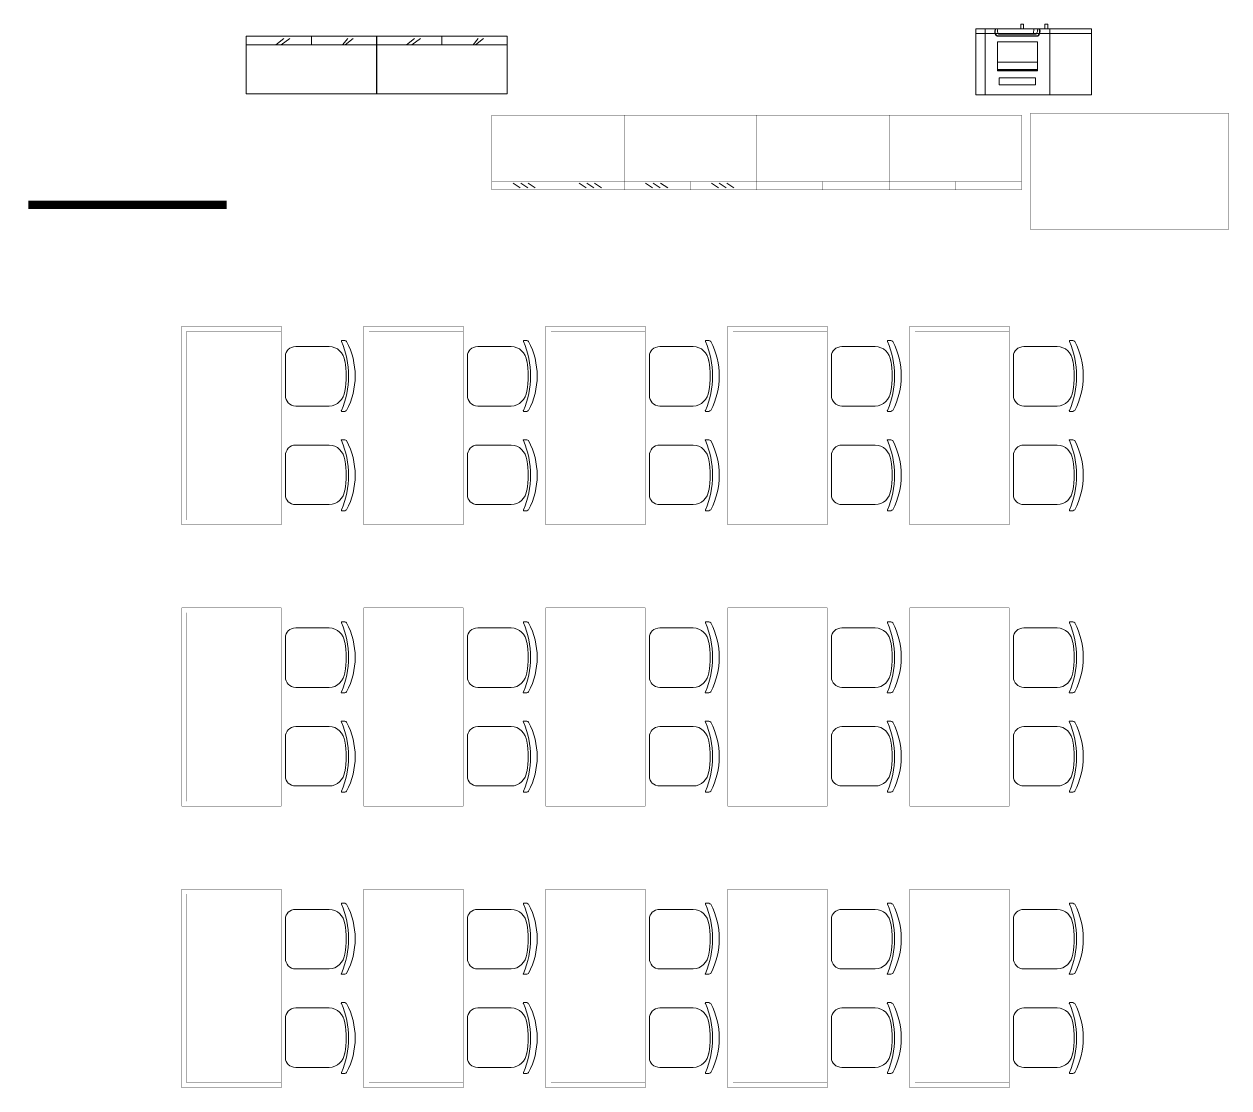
# Model space of a CAD drawing. Header units: millimetres. Extents: x -217756 to 263180, y 55413 to 130608.
# Drawn here: x 255898 to 263180, y 56005 to 62431 of the extents above; entities that cross this region are included whole.
import ezdxf

# ---------------------------------------------------------------- set-up
doc = ezdxf.new("R2010")
doc.units = ezdxf.units.MM
for name, color, linetype, lineweight in [('ТХ_мебель передв', 250, 'Continuous', 13), ('ТХ_обор_комп принт', 30, 'Continuous', 13), ('ТХ_ОСНОВНОЙ', 103, 'Continuous', 25)]:
    doc.layers.add(name, color=color, linetype=linetype, lineweight=lineweight)

# ---------------------------------------------------------------- blocks, each defined once
blk = doc.blocks.new('Шкаф канцелярский со стеклом')
at = {"layer": 'ТХ_мебель передв'}
blk.add_lwpolyline([(202579.9, -153285.1), (202579.9, -152496.3), (202929.4, -152496.3), (202929.4, -153285.1)], close=True, dxfattribs=at)
for points in [[(202876.4, -152496.3), (202876.4, -153285.1)], [(202913.5, -152723.9), (202876.4, -152676.3)], [(202913.5, -152761), (202876.4, -152708)], [(202876.4, -152890.7), (202929.4, -152890.7)], [(202913.5, -153110.4), (202876.4, -153078.6)], [(202913.5, -153142.2), (202876.4, -153094.5)]]:
    blk.add_lwpolyline(points, dxfattribs=at)
blk = doc.blocks.new('A$Ceb5c2d77')
at = {"layer": 'ТХ_ОСНОВНОЙ', "rotation": 90}
for p in [(119829.8, -202326.2), (120618.7, -202326.2)]:
    blk.add_blockref('Шкаф канцелярский со стеклом', p, dxfattribs=at)
blk = doc.blocks.new('У058')
at = {"layer": 'ТХ_мебель передв', "ltscale": 100}
for points, const_width in [([(70477.5, 42777), (71077.5, 42777), (71077.5, 41577), (70477.5, 41577)], 2), ([(70507.5, 42747), (71077.5, 42747), (71077.5, 41607), (70507.5, 41607)], 1)]:
    blk.add_lwpolyline(points, close=True, dxfattribs=dict(at, const_width=const_width))
blk = doc.blocks.new('A$C19486162')
at = {"layer": 'ТХ_мебель передв'}
for p in [(59987.4, -37477.2), (61087.4, -37477.2), (62187.4, -37477.2), (63287.4, -37477.2), (64387.4, -37477.2), (59987.4, -39177.2), (61087.4, -39177.2), (62187.4, -39177.2), (63287.4, -39177.2), (64387.4, -39177.2), (59987.4, -40877.2), (61087.4, -40877.2), (62187.4, -40877.2), (63287.4, -40877.2), (64387.4, -40877.2)]:
    blk.add_blockref('У058', p, dxfattribs=at)
blk = doc.blocks.new('У060')
at = {"layer": 'ТХ_мебель передв', "lineweight": 0, "ltscale": 100, "transparency": 33554687}
for points in [[(67273.5, 41969.3), (67252.3, 41969.3)], [(66913.7, 41635.9), (66913.7, 41874)], [(66977.2, 41937.5), (67178.2, 41937.5)], [(66977.2, 41577.7), (67178.2, 41577.7)], [(67273.5, 41540.7), (67252.3, 41540.7)]]:
    blk.add_lwpolyline(points, dxfattribs=at)
for centre, radius, start, end in [((66773.8, 41755), 522.2, 336.40292, 23.59708), ((66737, 41755), 544.4, 350.20645, 9.79355)]:
    blk.add_arc(centre, radius, start, end, dxfattribs=at)
for points in [[(67252.3, 41964), (67247, 41964), (67252.3, 41969.3), (67252.3, 41969.3)], [(67273.5, 41969.3), (67278.8, 41969.3), (67278.8, 41964), (67284.1, 41964)], [(66913.7, 41874), (66913.7, 41905.8), (66940.1, 41937.5), (66977.2, 41937.5)], [(67178.2, 41937.5), (67225.9, 41937.5), (67268.2, 41895.2), (67273.5, 41847.6)], [(67273.5, 41667.7), (67268.2, 41614.8), (67225.9, 41577.7), (67178.2, 41577.7)], [(66977.2, 41577.7), (66940.1, 41577.7), (66913.7, 41604.2), (66913.7, 41635.9)], [(67252.3, 41540.7), (67252.3, 41540.7), (67252.3, 41540.7), (67252.3, 41546)]]:
    blk.add_open_spline(points, degree=3, dxfattribs=at)
blk.add_open_spline([(67284.1, 41964), (67352.9, 41831.7), (67352.9, 41678.3), (67284.1, 41546), (67278.8, 41546), (67278.8, 41540.7), (67273.5, 41540.7)], degree=3, knots=[0, 0, 0, 0, 1, 1, 1, 2, 2, 2, 2], dxfattribs=at)
blk = doc.blocks.new('A$Ca1396667')
at = {"layer": 'ТХ_мебель передв', "xscale": -1, "rotation": 180}
for p in [(64176.2, 46754.8), (65276.2, 46754.8), (66376.2, 46754.8), (67476.2, 46754.8), (68576.2, 46754.8), (64176.2, 45054.8), (65276.2, 45054.8), (66376.2, 45054.8), (67476.2, 45054.8), (68576.2, 45054.8), (64176.2, 43354.8), (65276.2, 43354.8), (66376.2, 43354.8), (67476.2, 43354.8), (68576.2, 43354.8)]:
    blk.add_blockref('У060', p, dxfattribs=at)
at = {"layer": 'ТХ_мебель передв'}
for p in [(64176.2, -37355.1), (65276.2, -37355.1), (66376.2, -37355.1), (67476.2, -37355.1), (68576.2, -37355.1), (64176.2, -39055.1), (65276.2, -39055.1), (66376.2, -39055.1), (67476.2, -39055.1), (68576.2, -39055.1), (64176.2, -40755.1), (65276.2, -40755.1), (66376.2, -40755.1), (67476.2, -40755.1), (68576.2, -40755.1)]:
    blk.add_blockref('У060', p, dxfattribs=at)
blk = doc.blocks.new('У050-2')
at = {"layer": 'ТХ_мебель передв', "ltscale": 100, "const_width": 2}
blk.add_lwpolyline([(72615, 40628.5), (73815, 40628.5), (73815, 39928.5), (72615, 39928.5)], close=True, dxfattribs=at)
blk = doc.blocks.new('A$C331a2c3c')
at = {"layer": 'ТХ_мебель передв'}
blk.add_blockref('У050-2', (75423.2, -34253.6), dxfattribs=at)
blk = doc.blocks.new('У051-2')
at = {"layer": 'ТХ_мебель передв', "ltscale": 100}
for points, const_width in [([(73549.5, 44725), (74349.5, 44725), (74349.5, 44275), (73549.5, 44275)], 2), ([(73549.5, 44275), (74349.5, 44275), (74349.5, 44325), (73549.5, 44325)], 1)]:
    blk.add_lwpolyline(points, close=True, dxfattribs=dict(at, const_width=const_width))
at = {"layer": 'ТХ_мебель передв', "ltscale": 100, "const_width": 1}
blk.add_lwpolyline([(73949.5, 44325), (73949.5, 44275)], dxfattribs=at)
blk = doc.blocks.new('A$Cb5b061b1')
at = {"layer": 'ТХ_мебель передв'}
for p in [(73088.7, -38150.1), (73888.7, -38150.1)]:
    blk.add_blockref('У051-2', p, dxfattribs=at)
blk = doc.blocks.new('У062-2')
at = {"layer": 'ТХ_мебель передв', "ltscale": 100}
for p, q in [((73687, 43374.5), (73729.5, 43402.5)), ((73733, 43374.5), (73775.5, 43402.5)), ((73779, 43374.5), (73821.5, 43402.5)), ((74087, 43374.5), (74129.5, 43402.5)), ((74133, 43374.5), (74175.5, 43402.5)), ((74179, 43374.5), (74221.5, 43402.5))]:
    blk.add_line(p, q, dxfattribs=at)
for points, const_width in [([(73549.5, 43813.5), (74349.5, 43813.5), (74349.5, 43363.5), (73549.5, 43363.5)], 2), ([(73549.5, 43363.5), (74349.5, 43363.5), (74349.5, 43413.5), (73549.5, 43413.5)], 1)]:
    blk.add_lwpolyline(points, close=True, dxfattribs=dict(at, const_width=const_width))
at = {"layer": 'ТХ_мебель передв', "ltscale": 100, "const_width": 1}
blk.add_lwpolyline([(73949.5, 43413.5), (73949.5, 43363.5)], dxfattribs=at)
blk = doc.blocks.new('A$C3c82938b')
at = {"layer": 'ТХ_мебель передв', "xscale": -1}
for p in [(69749.5, -37238.6), (70549.5, -37238.6)]:
    blk.add_blockref('У062-2', p, dxfattribs=at)
blk = doc.blocks.new('тумба 700х400')
at = {"extrusion": (-6.19742e-05, 0.000470712, 1)}
blk.add_line((618.6, 27307.5, -0.4), (618.5, 26607.5, -0.5), dxfattribs=at)
blk.add_line((618.6, 26958.5, -0.5), (590.6, 26957.5, -0.5))
at = {"elevation": 0.2}
blk.add_lwpolyline([(590.7, 26607.5), (990.6, 26607.5), (990.6, 27307.5), (590.7, 27307.5)], close=True, dxfattribs=at)
at = {"extrusion": (-6.19742e-05, 0.000470712, 1), "elevation": 12.6}
for points in [[(590.7, 27035.4), (590.7, 27018.8), (562.5, 27018.8), (562.5, 27035.4)], [(590.7, 26873.3), (590.7, 26889.8), (562.5, 26889.8), (562.5, 26873.3)]]:
    blk.add_lwpolyline(points, close=True, dxfattribs=at)
blk = doc.blocks.new('МФУ1')
at = {"extrusion": (-6.19742e-05, -0.000470712, 1)}
for p, q in [((7057681.4, 1166364.7, 0), (7057681.4, 1165975, -0.2)), ((7058080.7, 1166364.7, 0), (7057681.4, 1166364.7, 0)), ((7058080.7, 1165975, -0.2), (7058080.7, 1166364.7, 0)), ((7057742.4, 1166059.9, -0.2), (7057742.4, 1166279.7, 0)), ((7057742.4, 1166279.7, 0), (7057785.7, 1166279.7, 0)), ((7057785.7, 1166279.7, 0), (7057785.7, 1166169.8, -0.1)), ((7058003.1, 1166290.7, 0), (7057826.8, 1166290.7, 0)), ((7057826.8, 1166290.7, 0), (7057826.8, 1166169.8, -0.1)), ((7057830.4, 1166290.7, 0), (7057830.4, 1166169.8, -0.1)), ((7057834.6, 1166290.7, 0), (7057834.6, 1166169.8, -0.1)), ((7057879, 1166290.7, 0), (7057879, 1166169.8, -0.1)), ((7058003.1, 1166169.8, -0.1), (7058003.1, 1166290.7, 0)), ((7058035.7, 1166169.8, -0.1), (7058035.7, 1166292.9, 0)), ((7058038.2, 1166169.8, -0.1), (7058038.2, 1166292.9, 0)), ((7058049.3, 1166169.8, -0.1), (7058049.3, 1166283.8, 0)), ((7057785.7, 1166059.9, -0.1), (7057785.7, 1166169.8, -0.1)), ((7057826.8, 1166049, -0.2), (7057826.8, 1166169.8, -0.1)), ((7057830.4, 1166049, -0.2), (7057830.4, 1166169.8, -0.1)), ((7057834.6, 1166049, -0.2), (7057834.6, 1166169.8, -0.1)), ((7057879, 1166049, -0.1), (7057879, 1166169.8, -0.1)), ((7058003.1, 1166169.8, -0.1), (7058003.1, 1166049, -0.1)), ((7058035.7, 1166169.8, -0.1), (7058035.7, 1166046.7, -0.1)), ((7058038.2, 1166169.8, -0.1), (7058038.2, 1166046.7, -0.1)), ((7058049.3, 1166169.8, -0.1), (7058049.3, 1166169.8, -0.1)), ((7058049.3, 1166169.8, -0.1), (7058049.3, 1166055.9, -0.1)), ((7057742.4, 1166059.9, -0.2), (7057785.7, 1166059.9, -0.1)), ((7058003.1, 1166049, -0.1), (7057826.8, 1166049, -0.2)), ((7057681.4, 1165975, -0.2), (7058080.7, 1165975, -0.2))]:
    blk.add_line(p, q, dxfattribs=at)
for centre, radius, start, end in [((7058064.1, 1166270.4, -986.4), 36, 62.50848, 142.07302), ((7058064.1, 1166267.9, -986.4), 35.8, 62.36072, 136.4153), ((7058069.9, 1166256.9, -986.4), 33.6, 71.1864, 127.75594), ((7058064.1, 1166068.5, -986.4), 36, 217.92698, 297.49152), ((7058064.1, 1166071.1, -986.4), 35.8, 223.65544, 297.5943), ((7058069.9, 1166082.1, -986.4), 33.6, 232.24406, 288.8136)]:
    blk.add_arc(centre, radius, start, end, dxfattribs=at)

msp = doc.modelspace()

# ---------------------------------------------------------------- linework, layer by layer
at = {"layer": 'ТХ_мебель передв', "ltscale": 100, "const_width": 50}
msp.add_lwpolyline([(257123.4, 61338.4), (255923.4, 61338.4)], dxfattribs=at)

# ---------------------------------------------------------------- block references
for name, p in [('A$Ceb5c2d77', (-15085.7, 61755.7)), ('A$C3c82938b', (263325.6, 55305.7)), ('A$Cb5b061b1', (113687.5, 55305.7)), ('A$C331a2c3c', (113940.6, 55516.3)), ('A$C19486162', (126387.5, 55305.7)), ('A$Ca1396667', (126387.5, 55305.7))]:
    msp.add_blockref(name, p)
at = {"layer": 'ТХ_мебель передв', "xscale": -1, "rotation": 90}
msp.add_blockref('тумба 700х400', (288957.8, 62993.4, -0.2), dxfattribs=at)
at = {"layer": 'ТХ_обор_комп принт', "xscale": -1, "rotation": 270}
msp.add_blockref('МФУ1', (-904268.1, -6995678.6, 0.2), dxfattribs=at)

doc.saveas('drawing.dxf')
